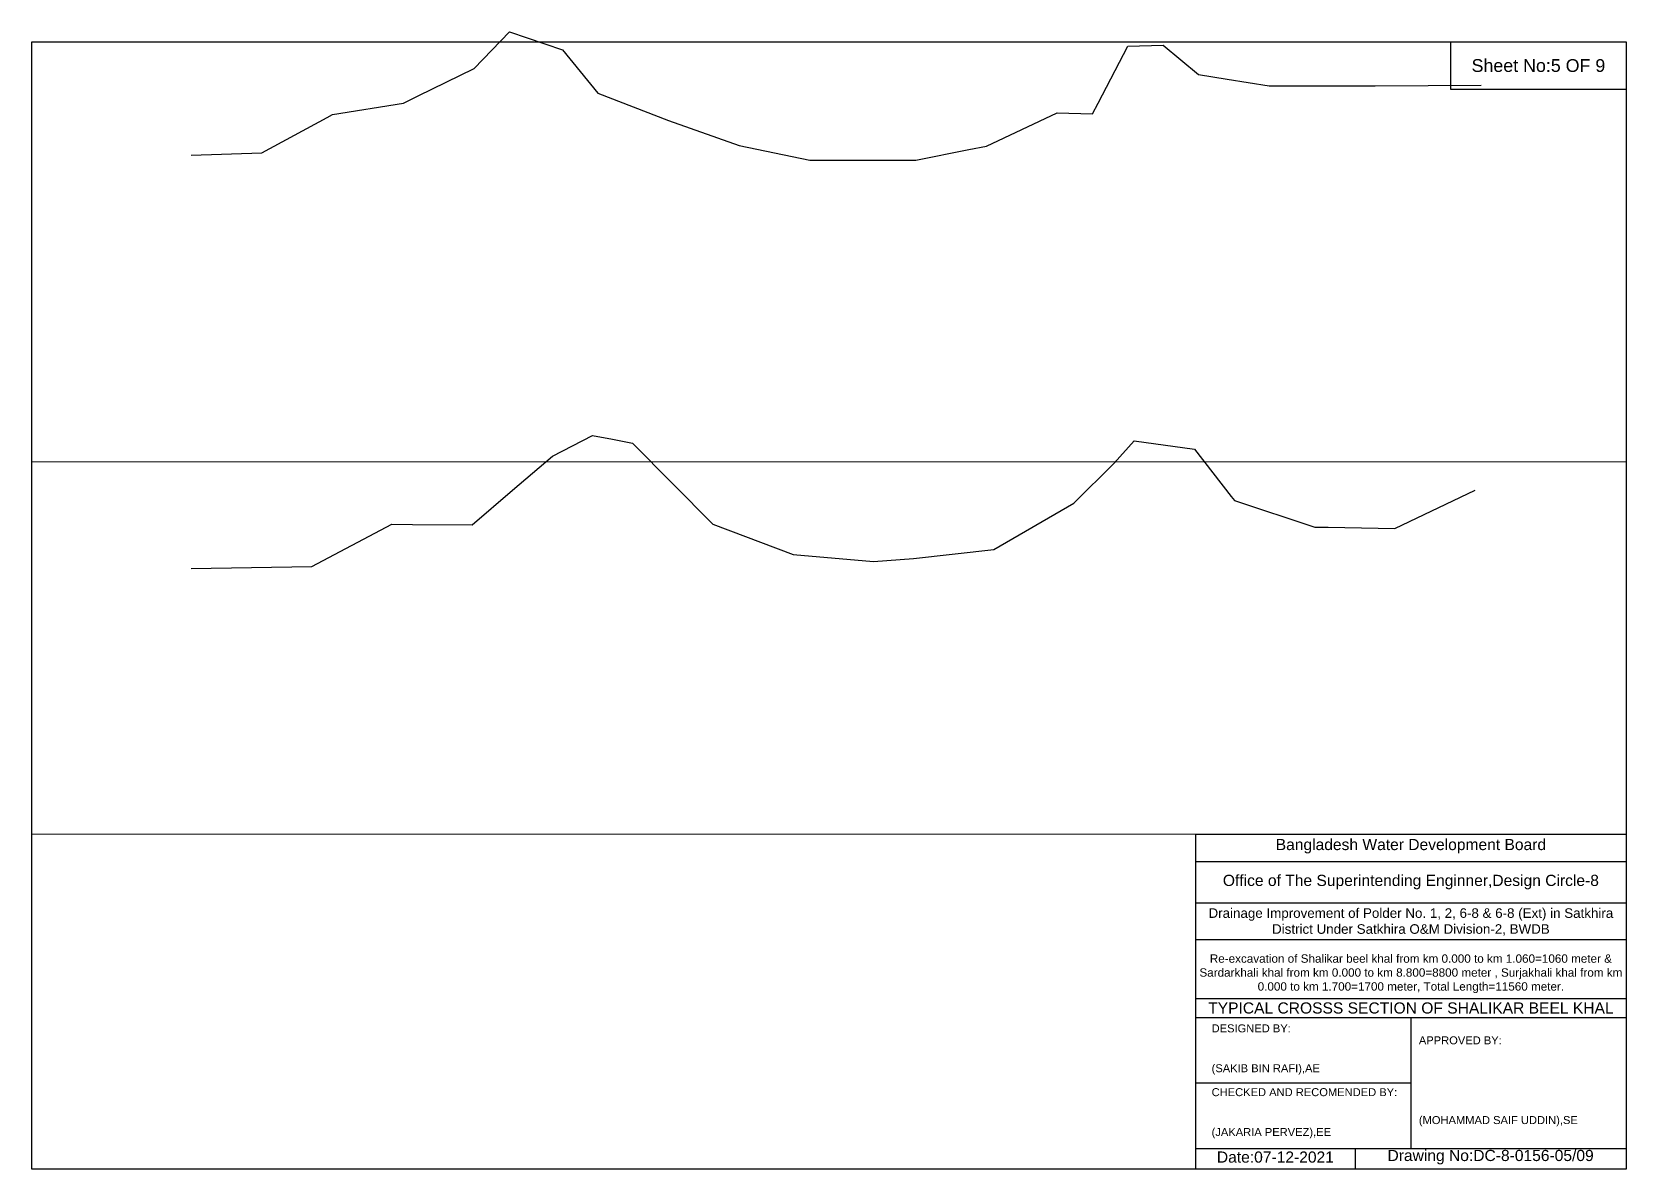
# Model space of a CAD drawing. Header units: inches. Extents: x 93000 to 506000, y -4242 to 37.
# Drawn here: x 370000 to 376000, y -4242 to 37 of the extents above; entities that cross this region are included whole.
import ezdxf

# ---------------------------------------------------------------- set-up
doc = ezdxf.new("R2010")
doc.units = ezdxf.units.IN
doc.header["$LTSCALE"] = 7
doc.header["$MEASUREMENT"] = 0
doc.layers.add('Existing_Bed_Level for Xsection', color=7, linetype='Continuous', lineweight=25)
doc.layers.add('Long Section Labels', color=7, linetype='Continuous', lineweight=9)
doc.styles.get("Standard").update_dxf_attribs({"font": 'arial.ttf'})

msp = doc.modelspace()

# ---------------------------------------------------------------- linework, layer by layer
for points in [[(370000, 0), (376000, 0), (376000, -4242), (370000, -4242)], [(375340, 0), (376000, 0), (376000, -180), (375340, -180)]]:
    msp.add_lwpolyline(points, close=True)
for points in [[(374380, -4242), (374380, -2982), (376000, -2982)], [(374380, -3084), (376000, -3084)], [(374380, -3240), (376000, -3240)], [(374380, -3378), (376000, -3378)], [(374380, -3600), (376000, -3600)], [(374380, -3672), (376000, -3672)], [(375190, -3672), (375190, -4164)], [(374380, -3918), (375190, -3918)], [(374380, -4164), (376000, -4164)], [(374980, -4164), (374980, -4242)]]:
    msp.add_lwpolyline(points)
at = {"layer": 'Existing_Bed_Level for Xsection'}
for points in [[(370600, -426.7), (370866, -418.7), (371111.8, -284.8), (371132, -273.8), (371398, -231.2), (371454.4, -203.6), (371664, -100.9), (371797, 36.9), (371797, 36.9), (371996.5, -30.9), (372129.5, -193.3), (372395.5, -297), (372661.5, -390.1), (372661.5, -390.1), (372927.5, -446), (373326.5, -446), (373526, -406.1), (373526, -406.1), (373592.5, -392.8), (373858.5, -267.8), (373991.5, -271.8), (374012.5, -231.5), (374124.5, -16.3), (374257.5, -13.6), (374390.5, -123.6), (374498.9, -141), (374656.5, -166.2), (375055.5, -166.2), (375454.5, -163.5)], [(370600, -1982), (371053, -1974.5), (371355, -1815.9), (371433.1, -1816.3), (371657, -1817.4), (371809.3, -1687.2), (371959, -1559.2), (372110, -1481.7), (372185.5, -1496.1), (372185.5, -1496.1), (372261, -1510.4), (372563, -1815.9), (372865, -1929.2), (373167, -1956.3), (373167, -1956.3), (373318, -1944.2), (373620, -1911), (373922, -1735.9), (374073, -1586.4), (374148.5, -1501.4), (374148.5, -1501.4), (374375, -1533.1), (374513.8, -1710.9), (374526, -1726.5), (374828, -1826.2), (374879.1, -1827.2), (375130, -1832.2), (375432, -1687.2)]]:
    msp.add_lwpolyline(points, dxfattribs=at)
at = {"layer": 'Long Section Labels'}
for p, q in [((376000, -180), (376000, -2982)), ((376000, -1581), (370000, -1581)), ((376000, -2982), (370000, -2982))]:
    msp.add_line(p, q, dxfattribs=at)

# ---------------------------------------------------------------- texts
at = {"attachment_point": 5}
for s, insert, char_height in [('Sheet No:5 OF 9', (375670, -90), 48), ('Bangladesh Water Development Board', (375190, -3027), 42), ('Office of The Superintending Enginner,Design Circle-8', (375190, -3162), 42)]:
    msp.add_mtext(s, dxfattribs=dict(at, insert=insert, char_height=char_height))
for s, insert, char_height, width, attachment_point in [('Drainage Improvement of Polder No. 1, 2, 6-8 & 6-8 (Ext) in Satkhira District Under Satkhira O&M Division-2, BWDB', (375190, -3312), 36, 1680, 5), ('Re-excavation of Shalikar beel khal from km 0.000 to km 1.060=1060 meter & Sardarkhali khal from km 0.000 to km 8.800=8800 meter , Surjakhali khal from km 0.000 to km 1.700=1700 meter, Total Length=11560 meter.', (375190, -3507), 31.4683, 1620, 5), ('TYPICAL CROSSS SECTION OF SHALIKAR BEEL KHAL', (375190, -3636), 42, 1680, 5), ('DESIGNED BY:^J^J^J(SAKIB BIN RAFI),AE', (374440, -3792), 30, 840, 4), ('APPROVED BY:^J^J^J^J^J^J(MOHAMMAD SAIF UDDIN),SE', (375220, -3912), 30, 840, 4), ('CHECKED AND RECOMENDED BY:^J^J^J(JAKARIA PERVEZ),EE', (374440, -4032), 30, 840, 4), ('Date:07-12-2021', (374680, -4197), 42, 840, 5), ('Drawing No:DC-8-0156-05/09', (375490, -4197), 42, 1320, 5)]:
    msp.add_mtext(s, dxfattribs=dict(insert=insert, char_height=char_height, width=width, attachment_point=attachment_point))

doc.saveas('drawing.dxf')
